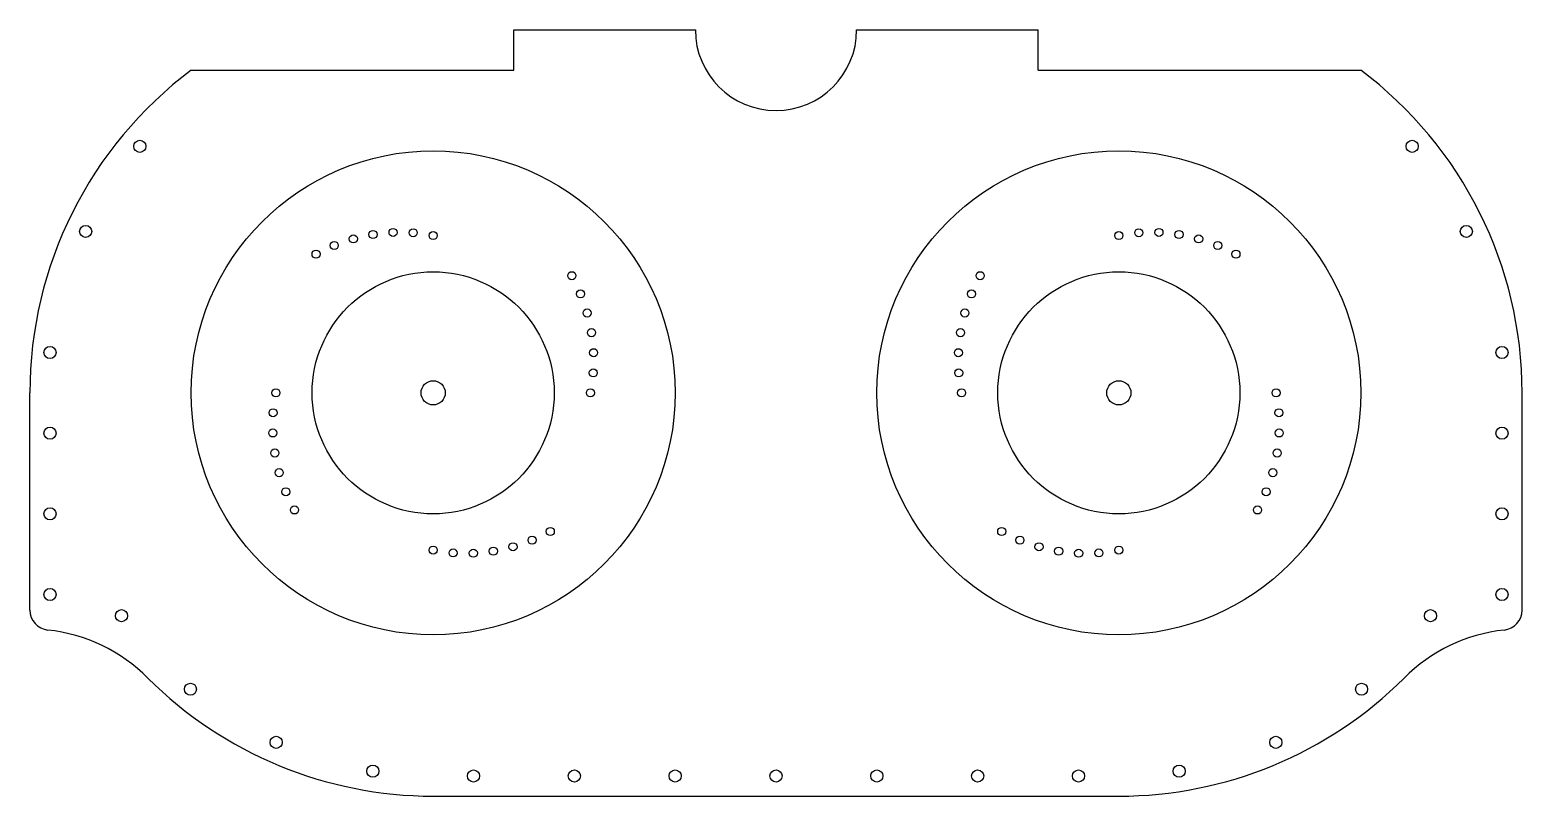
# Model space of a CAD drawing. Header units: millimetres. Extents: x -185 to 185, y -100 to 90.
import ezdxf

# ---------------------------------------------------------------- set-up
doc = ezdxf.new("R2010")
doc.units = ezdxf.units.MM
doc.layers.get('0').update_dxf_attribs({"linetype": 'CONTINUOUS', "lineweight": 25, "true_color": 0xffffff})
doc.layers.add('abdeckung', color=3, linetype='CONTINUOUS', lineweight=25, true_color=0x00ff00)

msp = doc.modelspace()

# ---------------------------------------------------------------- linework, layer by layer
for centre, radius in [((-85, 0), 60), ((85, 0), 60), ((-94.95, 39.77), 1), ((94.95, 39.77), 1), ((-109.53, 36.53), 1), ((-104.8, 38.17), 1), ((-99.92, 39.26), 1), ((-89.95, 39.69), 1), ((-85, 39), 1), ((85, 39), 1), ((89.95, 39.69), 1), ((99.92, 39.26), 1), ((104.8, 38.17), 1), ((109.53, 36.53), 1), ((-114.04, 34.38), 1), ((114.04, 34.38), 1), ((-50.62, 29.04), 1), ((50.62, 29.04), 1), ((-48.47, 24.53), 1), ((48.47, 24.53), 1), ((-46.83, 19.8), 1), ((46.83, 19.8), 1), ((-45.74, 14.92), 1), ((45.74, 14.92), 1), ((-45.23, 9.95), 1), ((45.23, 9.95), 1), ((-45.31, 4.95), 1), ((45.31, 4.95), 1), ((-124, 0), 1), ((-85, 0), 3), ((-46, 0), 1), ((46, 0), 1), ((85, 0), 3), ((124, 0), 1), ((-124.69, -4.95), 1), ((124.69, -4.95), 1), ((-124.77, -9.95), 1), ((124.77, -9.95), 1), ((-124.26, -14.92), 1), ((124.26, -14.92), 1), ((-123.17, -19.8), 1), ((123.17, -19.8), 1), ((-121.53, -24.53), 1), ((121.53, -24.53), 1), ((-119.38, -29.04), 1), ((119.38, -29.04), 1), ((-60.47, -36.53), 1), ((-55.96, -34.38), 1), ((55.96, -34.38), 1), ((60.47, -36.53), 1), ((-85, -39), 1), ((-80.05, -39.69), 1), ((-75.05, -39.77), 1), ((-70.08, -39.26), 1), ((-65.2, -38.17), 1), ((65.2, -38.17), 1), ((70.08, -39.26), 1), ((75.05, -39.77), 1), ((80.05, -39.69), 1), ((85, -39), 1)]:
    msp.add_circle(centre, radius)
at = {"layer": 'abdeckung'}
for p, q in [((-65, 80), (-65, 90)), ((-65, 90), (-20, 90)), ((20, 90), (65, 90)), ((65, 80), (65, 90)), ((-145, 80), (-65, 80)), ((65, 80), (145, 80)), ((-185, -53.85), (-185, 0)), ((185, -53.85), (185, 0)), ((-85, -100), (85, -100))]:
    msp.add_line(p, q, dxfattribs=at)
for centre, radius in [((-157.73, 61.12), 1.5), ((157.73, 61.12), 1.5), ((-171.16, 40.03), 1.5), ((171.16, 40.03), 1.5), ((-85, 0), 30), ((85, 0), 30), ((-180, 10), 1.5), ((180, 10), 1.5), ((-180, -10), 1.5), ((180, -10), 1.5), ((-180, -30), 1.5), ((180, -30), 1.5), ((-180, -50), 1.5), ((180, -50), 1.5), ((-162.28, -55.26), 1.5), ((162.28, -55.26), 1.5), ((162.28, -55.26), 1.5), ((-145.19, -73.5), 1.5), ((145.19, -73.5), 1.5), ((-123.93, -86.66), 1.5), ((123.93, -86.66), 1.5), ((-99.97, -93.81), 1.5), ((99.97, -93.81), 1.5), ((-75, -95), 1.5), ((-50, -95), 1.5), ((-25, -95), 1.5), ((0, -95), 1.5), ((25, -95), 1.5), ((50, -95), 1.5), ((75, -95), 1.5)]:
    msp.add_circle(centre, radius, dxfattribs=at)
for centre, radius, start, end in [((0, 90), 20, 180, 0), ((-85, 0), 100, 126.8699, 180), ((85, 0), 100, 360, 53.1301), ((-180, -53.85), 5, 180, 263.8167), ((180, -53.85), 5, 276.1833, 360), ((-185, -100), 41.42, 45, 83.8167), ((185, -100), 41.42, 96.1833, 135), ((-85, 0), 100, 225, 270), ((85, 0), 100, 270, 315)]:
    msp.add_arc(centre, radius, start, end, dxfattribs=at)

doc.saveas('drawing.dxf')
